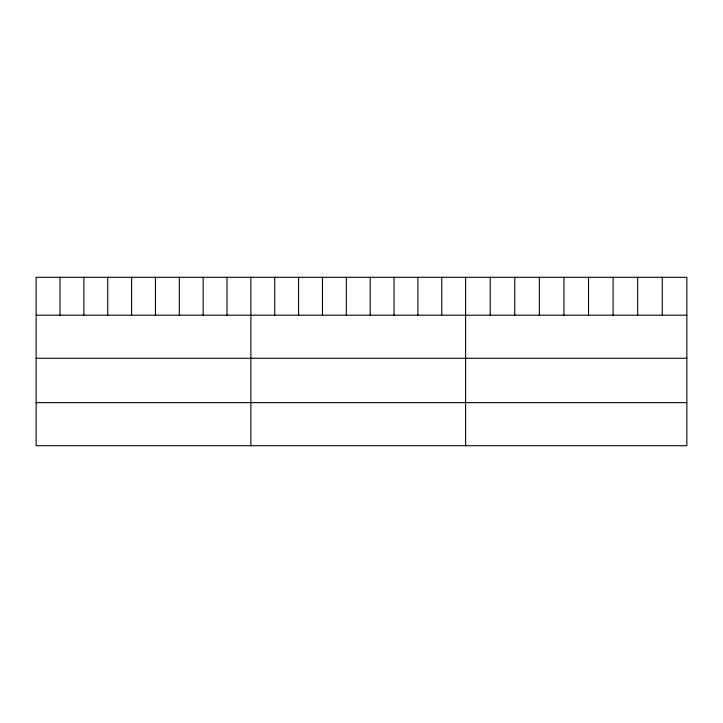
<?xml version="1.0" encoding="UTF-8"?>
<svg xmlns="http://www.w3.org/2000/svg" width="723" height="723" viewBox="0 0 723 723"><rect width="100%" height="100%" fill="white"/><g stroke="black" fill="none" stroke-linecap="round" stroke-linejoin="round"><path stroke-width="1.08" d="M686.85 315.201L686.85 445.693L36.15 445.693L36.15 277.307L686.85 277.307L686.85 315.201L36.15 315.201M36.15 358.265L686.85 358.265M36.15 402.63L686.85 402.63M662.268 277.307L662.268 315.201M637.686 277.307L637.686 315.201M613.104 277.307L613.104 315.201M588.522 277.307L588.522 315.201M563.94 277.307L563.94 315.201M539.358 277.307L539.358 315.201M514.776 277.307L514.776 315.201M490.194 277.307L490.194 315.201M465.612 277.307L465.612 445.693M441.753 277.307L441.753 315.201M417.894 277.307L417.894 315.201M394.035 277.307L394.035 315.201M370.176 277.307L370.176 315.201M346.317 277.307L346.317 315.201M322.458 277.307L322.458 315.201M298.599 277.307L298.599 315.201M274.74 277.307L274.74 315.201M250.881 277.307L250.881 445.693M227.022 277.307L227.022 315.201M203.163 277.307L203.163 315.201M179.304 277.307L179.304 315.201M155.445 277.307L155.445 315.201M131.586 277.307L131.586 315.201M107.727 277.307L107.727 315.201M83.868 277.307L83.868 315.201M60.009 277.307L60.009 315.201"/></g></svg>
